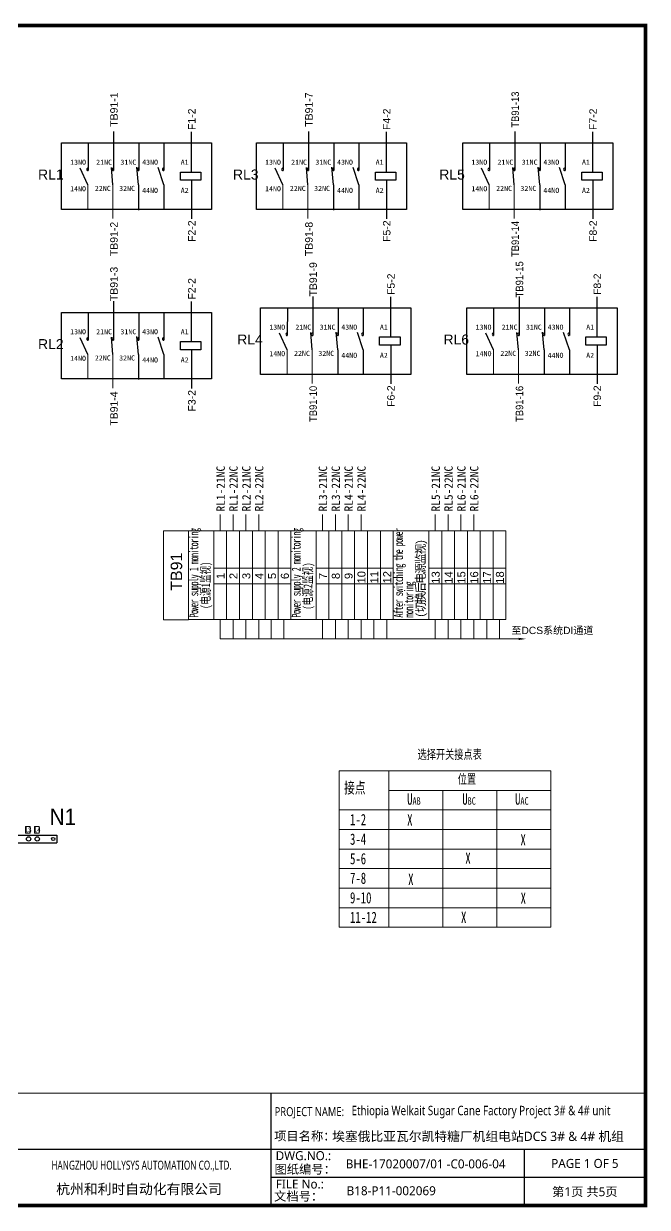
# Model space of a CAD drawing. Extents: x 81437 to 204847, y -54597 to -29444.
# Drawn here: x 93971 to 95636, y -36866 to -33705 of the extents above; entities that cross this region are included whole.
import ezdxf
from ezdxf.enums import TextEntityAlignment as Align
from ezdxf.lldxf.tags import DXFTag

# ---------------------------------------------------------------- set-up
doc = ezdxf.new("R2010")
doc.units = 0
doc.header["$LTSCALE"] = 100
doc.header["$MEASUREMENT"] = 0
for name, color, linetype in [('t', 1, 'Continuous'), ('空气开关', 7, 'Continuous'), ('继电器', 7, 'Continuous')]:
    doc.layers.add(name, color=color, linetype=linetype)
doc.layers.add('细实线', color=7, linetype='Continuous', lineweight=20)
doc.styles.add('HZ', font='arial.ttf', dxfattribs={"width": 0.7})
doc.styles.get("Standard").update_dxf_attribs({"font": ''})
doc.styles.add('微软雅黑', font='')
doc.styles.get('Standard').set_extended_font_data('SimSun')
doc.styles.get('微软雅黑').set_extended_font_data('Microsoft YaHei')
tags = doc.linetypes.add('CENTER', pattern=[2, 1.25, -0.25, 0.25, -0.25]).pattern_tags.tags
tags[10:11] = [DXFTag(74, 4), DXFTag(75, 0), DXFTag(340, '0'), DXFTag(46, 1.0), DXFTag(50, 0.0), DXFTag(44, 0.0), DXFTag(45, 0.0)]
tags[8:9] = [DXFTag(74, 4), DXFTag(75, 0), DXFTag(340, '0'), DXFTag(46, 1.0), DXFTag(50, 0.0), DXFTag(44, 0.0), DXFTag(45, 0.0)]
tags[6:7] = [DXFTag(74, 4), DXFTag(75, 0), DXFTag(340, '0'), DXFTag(46, 1.0), DXFTag(50, 0.0), DXFTag(44, 0.0), DXFTag(45, 0.0)]
tags[4:5] = [DXFTag(74, 4), DXFTag(75, 0), DXFTag(340, '0'), DXFTag(46, 1.0), DXFTag(50, 0.0), DXFTag(44, 0.0), DXFTag(45, 0.0)]
tags = doc.linetypes.add('WASTE', pattern=[0.375, 0.25, -0.125]).pattern_tags.tags
tags[6:7] = [DXFTag(74, 4), DXFTag(75, 0), DXFTag(340, '0'), DXFTag(46, 1.0), DXFTag(50, 0.0), DXFTag(44, 0.0), DXFTag(45, 0.0)]
tags[4:5] = [DXFTag(74, 4), DXFTag(75, 0), DXFTag(340, '0'), DXFTag(46, 1.0), DXFTag(50, 0.0), DXFTag(44, 0.0), DXFTag(45, 0.0)]

# ---------------------------------------------------------------- blocks, each defined once
blk = doc.blocks.new('图框')
at = {"color": 7}
for p, q in [((3109.5, -2910.4), (3109.5, -3210.4)), ((2209.5, -3060.4), (3109.5, -3060.4)), ((3109.5, -3060.4), (4109.5, -3060.4)), ((3785.6, -3060.4), (3785.6, -3210.4)), ((4109.5, -3135.4), (3109.5, -3135.4))]:
    blk.add_line(p, q, dxfattribs=at)
at = {"color": 7, "const_width": 3}
blk.add_lwpolyline([(4109.5, -2910.4), (-6.2, -2910.4)], dxfattribs=at)
at = {"layer": 't', "color": 7, "const_width": 9.62}
blk.add_lwpolyline([(4109.5, -3210.4), (4109.5, -58.9), (-6.2, -58.9), (-6.2, -3210.4)], close=True, dxfattribs=at)
at = {"color": 7, "linetype": 'CENTER', "style": '微软雅黑'}
for s, height, p in [('项目名称：', 24, (3118.2, -3036.9)), ('图纸编号：', 24, (3119.1, -3125.5)), ('杭州和利时自动化有限公司', 27, (2536.4, -3180)), ('文档号：', 24, (3117.9, -3197.6))]:
    blk.add_text(s, height=height, dxfattribs=at).set_placement(p)
at = {"color": 7, "style": '微软雅黑', "flags": 8}
for tag, p, height in [('DWG.NAME:', (1375.5, -2969.2), 25), ('DWG.NO.:', (3122, -3089.3), 24), ('图纸编号', (3309.2, -3111.3), 24), ('FILENO.:', (3122.5, -3165), 24), ('文档号', (3311.6, -3183), 24)]:
    blk.add_attdef(tag, p, '', height=height, dxfattribs=at)
at = {"color": 7, "style": '微软雅黑', "width": 0.8, "flags": 8}
for tag, p, height in [('PROJECTNAME:', (3119.3, -2971.7), 24), ('PROJECT_NAME', (3324.7, -2969.2), 25)]:
    blk.add_attdef(tag, p, '', height=height, dxfattribs=at)
at = {"color": 7, "style": '微软雅黑', "flags": 8}
for tag, height, width, p in [('RENLIU', 24, 0.7, (692, -3009.2)), ('SHUFENWANG', 24, 0.7, (879.6, -3009.2)), ('FANGHOU', 24, 0.7, (1063.6, -3009.2)), ('DANDANLI', 24, 0.7, (1243.9, -3009.2)), ('#10STATIONONTROLCABINETCOVER', 30, 0.6, (1771.7, -3076)), ('HANGZHOUHOLLYSYSAUTOMATIONCO.,LTD.', 24, 0.7, (2763.9, -3104.6))]:
    blk.add_attdef(tag, text='', height=height, dxfattribs=dict(at, width=width)).set_placement(p, align=Align.MIDDLE)
for tag, p in [('图纸名称:', (1371.6, -3024.8)), ('项目名称', (3272.9, -3045.6))]:
    blk.add_attdef(tag, text='', height=25, dxfattribs=at).set_placement(p, align=Align.BOTTOM_LEFT)
at = {"color": 7, "flags": 8}
blk.add_attdef('A', text='', height=23, dxfattribs=at).set_placement((53.7, -3033.7), align=Align.MIDDLE)
at = {"color": 7, "style": '微软雅黑', "flags": 8}
for tag, height, p in [('设计时间', 23, (207.7, -3033.7)), ('刘仁', 23, (692, -3061.1)), ('王姝芬', 23, (879.6, -3061.1)), ('侯方', 23, (1063.6, -3061.1)), ('李丹丹', 23, (1243.9, -3061.1)), ('PAGEXOFX', 24, (3947.6, -3097.9)), ('REV.', 24, (53.2, -3121.9)), ('DATE', 24, (202.7, -3121.9)), ('DESCRIPTION', 24, (445.6, -3121.9)), ('PREPARED', 24, (692, -3121.9)), ('CHECKED', 24, (879.6, -3121.9)), ('SIGNED', 24, (1063.6, -3121.9)), ('APPROVED', 24, (1243.9, -3121.9)), ('图纸名称', 30, (1771.7, -3153.6)), ('第几页共几页', 24, (3947.6, -3172.9))]:
    blk.add_attdef(tag, text='', height=height, dxfattribs=at).set_placement(p, align=Align.MIDDLE)

msp = doc.modelspace()

# ---------------------------------------------------------------- linework, layer by layer
for p, q in [((94211, -33993.7), (94211, -34097.8)), ((94418.8, -34101.5), (94418.8, -33994.5)), ((94731.4, -33993.7), (94731.4, -34097.8)), ((94939.3, -34101.5), (94939.3, -33994.5)), ((95282.2, -33993.7), (95282.2, -34097.8)), ((95490.1, -34101.5), (95490.1, -33994.5)), ((94143, -34023.5), (94142.9, -34097.7)), ((94278.6, -34023.5), (94278.6, -34097.5)), ((94345.1, -34023.5), (94345.1, -34097.6)), ((94663.4, -34023.5), (94663.3, -34097.7)), ((94799, -34023.5), (94799, -34097.5)), ((94865.6, -34023.5), (94865.6, -34097.6)), ((95214.2, -34023.5), (95214.1, -34097.7)), ((95349.8, -34023.5), (95349.8, -34097.5)), ((95416.4, -34023.5), (95416.4, -34097.6)), ((94142.5, -34136), (94121.9, -34091.1)), ((94209.2, -34136), (94205.2, -34089.3)), ((94277.7, -34136), (94273.3, -34088.2)), ((94345.3, -34136), (94329.8, -34089.3)), ((94662.9, -34136), (94642.3, -34091.1)), ((94729.7, -34136), (94725.7, -34089.3)), ((94798.1, -34136), (94793.8, -34088.2)), ((94865.7, -34136), (94850.3, -34089.3)), ((95213.7, -34136), (95193.1, -34091.1)), ((95280.4, -34136), (95276.4, -34089.3)), ((95348.9, -34136), (95344.5, -34088.2)), ((95416.5, -34136), (95401, -34089.3)), ((94277.7, -34136), (94277.7, -34203)), ((94345.3, -34136), (94345.3, -34201.3)), ((94418.8, -34123.5), (94418.8, -34226.9)), ((94798.1, -34136), (94798.1, -34203)), ((94865.7, -34136), (94865.7, -34201.3)), ((94939.3, -34123.5), (94939.3, -34226.9)), ((95348.9, -34136), (95348.9, -34203)), ((95416.5, -34136), (95416.5, -34201.3)), ((95490.1, -34123.5), (95490.1, -34226.9)), ((94211, -34446.6), (94211, -34550.7)), ((94418.8, -34554.3), (94418.8, -34447.4)), ((94742.7, -34434.2), (94742.7, -34538.3)), ((94950.6, -34542), (94950.6, -34435)), ((95293.5, -34434.2), (95293.5, -34538.3)), ((95501.4, -34542), (95501.4, -34435)), ((94143, -34476.4), (94142.9, -34550.5)), ((94278.6, -34476.4), (94278.6, -34550.4)), ((94345.1, -34476.4), (94345.1, -34550.5)), ((94674.7, -34464), (94674.6, -34538.2)), ((94810.3, -34464), (94810.3, -34538)), ((94876.9, -34464), (94876.9, -34538.1)), ((95225.5, -34464), (95225.4, -34538.2)), ((95361.1, -34464), (95361.1, -34538)), ((95427.7, -34464), (95427.7, -34538.1)), ((94142.5, -34588.9), (94121.9, -34544)), ((94209.2, -34588.9), (94205.2, -34542.2)), ((94277.7, -34588.9), (94273.3, -34541.1)), ((94345.3, -34588.9), (94329.8, -34542.2)), ((94674.3, -34576.5), (94653.6, -34531.6)), ((94741, -34576.6), (94737, -34529.9)), ((94809.5, -34576.5), (94805.1, -34528.8)), ((94877.1, -34576.5), (94861.6, -34529.8)), ((95225, -34576.5), (95204.4, -34531.6)), ((95291.8, -34576.6), (95287.8, -34529.9)), ((95360.2, -34576.5), (95355.9, -34528.8)), ((95427.8, -34576.5), (95412.4, -34529.8)), ((94418.8, -34576.4), (94418.8, -34679.8)), ((94809.5, -34576.5), (94809.5, -34643.5)), ((94877.1, -34576.5), (94877.1, -34641.9)), ((94950.6, -34564.1), (94950.6, -34667.4)), ((95360.2, -34576.5), (95360.2, -34643.5)), ((95427.8, -34576.5), (95427.8, -34641.9)), ((95501.4, -34564.1), (95501.4, -34667.4)), ((94277.7, -34588.9), (94277.7, -34655.9)), ((94345.3, -34588.9), (94345.3, -34654.2))]:
    msp.add_line(p, q)
at = {"color": 6}
for p, q in [((93659.1, -35872.7), (94059.1, -35872.7)), ((94059.1, -35872.7), (94059.1, -35892.7)), ((94059.1, -35872.7), (94059.1, -35892.7)), ((93659.1, -35892.7), (94059.1, -35892.7))]:
    msp.add_line(p, q, dxfattribs=at)
at = {"color": 4, "linetype": 'WASTE'}
for points in [[(94071.8, -34023.5), (94472.3, -34023.5), (94472.3, -34201.3), (94071.8, -34201.3)], [(94592.2, -34023.5), (94992.7, -34023.5), (94992.7, -34201.3), (94592.2, -34201.3)], [(95143, -34023.5), (95543.5, -34023.5), (95543.5, -34201.3), (95143, -34201.3)], [(94071.8, -34476.4), (94472.3, -34476.4), (94472.3, -34654.2), (94071.8, -34654.2)], [(94603.5, -34464), (95004, -34464), (95004, -34641.9), (94603.5, -34641.9)], [(95154.3, -34464), (95554.8, -34464), (95554.8, -34641.9), (95154.3, -34641.9)]]:
    msp.add_lwpolyline(points, close=True, dxfattribs=at)
for points in [[(94389.3, -34101.5), (94443.8, -34101.5), (94443.8, -34123.5), (94389.3, -34123.5)], [(94909.7, -34101.5), (94964.2, -34101.5), (94964.2, -34123.5), (94909.7, -34123.5)], [(95460.5, -34101.5), (95515, -34101.5), (95515, -34123.5), (95460.5, -34123.5)], [(94921.1, -34542), (94975.5, -34542), (94975.5, -34564.1), (94921.1, -34564.1)], [(95471.8, -34542), (95526.3, -34542), (95526.3, -34564.1), (95471.8, -34564.1)], [(94389.3, -34554.3), (94443.8, -34554.3), (94443.8, -34576.4), (94389.3, -34576.4)]]:
    msp.add_lwpolyline(points, close=True)
at = {"color": 6}
for centre, radius in [((93984.1, -35882.7), 5.81), ((93984.1, -35882.7), 5.81), ((94007.2, -35882.7), 5.81), ((94049.7, -35882.7), 4.36), ((94049.7, -35882.7), 4.36)]:
    msp.add_circle(centre, radius, dxfattribs=at)
for centre in [(94142.4, -34094.4), (94210.3, -34094.3), (94210.3, -34094.4), (94277.9, -34094.3), (94344.5, -34094.3), (94662.8, -34094.4), (94730.7, -34094.3), (94730.7, -34094.4), (94798.4, -34094.3), (94864.9, -34094.3), (95213.6, -34094.4), (95281.5, -34094.3), (95281.5, -34094.4), (95349.1, -34094.3), (95415.7, -34094.3), (94142.4, -34547.3), (94210.3, -34547.2), (94210.3, -34547.3), (94277.9, -34547.2), (94344.5, -34547.2), (94674.1, -34534.9), (94742, -34534.9), (94742, -34534.9), (94809.7, -34534.9), (94876.2, -34534.9), (95224.9, -34534.9), (95292.8, -34534.9), (95292.8, -34534.9), (95360.5, -34534.9), (95427, -34534.9)]:
    msp.add_arc(centre, 3.31, 81.3124, 278.6876)
at = {"layer": '细实线'}
for p, q in [((94142.5, -34136), (94142.5, -34201.3)), ((94209.2, -34136), (94209.2, -34226)), ((94662.9, -34136), (94662.9, -34201.3)), ((94729.7, -34136), (94729.7, -34226)), ((95213.7, -34136), (95213.7, -34201.3)), ((95280.4, -34136), (95280.4, -34226)), ((94674.3, -34576.5), (94674.3, -34641.9)), ((94741, -34576.6), (94741, -34666.5)), ((95225, -34576.5), (95225, -34641.9)), ((95291.8, -34576.6), (95291.8, -34666.5)), ((94142.5, -34588.9), (94142.5, -34654.2)), ((94209.2, -34588.9), (94209.2, -34678.9)), ((94495.5, -35060.1), (94495.5, -35016.4)), ((94529.8, -35060.1), (94529.8, -35016.4)), ((94564.1, -35060.1), (94564.1, -35016.4)), ((94598.4, -35060.1), (94598.4, -35016.4)), ((94768.6, -35060.1), (94768.6, -35016.4)), ((94802.9, -35060.1), (94802.9, -35016.4)), ((94837.3, -35060.1), (94837.3, -35016.4)), ((94871.6, -35060.1), (94871.6, -35016.4)), ((95069.6, -35060.1), (95069.6, -35016.4)), ((95103.9, -35060.1), (95103.9, -35016.4)), ((95138.2, -35060.1), (95138.2, -35016.4)), ((95172.5, -35060.1), (95172.5, -35016.4)), ((94495.5, -35296.8), (94495.5, -35348.4)), ((94529.8, -35296.8), (94529.8, -35348.4)), ((94564.1, -35296.8), (94564.1, -35348.4)), ((94598.4, -35296.8), (94598.4, -35348.4)), ((94631.4, -35296.8), (94631.4, -35348.4)), ((94665.7, -35296.8), (94665.7, -35348.4)), ((94768.6, -35296.6), (94768.6, -35348.2)), ((94802.9, -35296.6), (94802.9, -35348.2)), ((94837.3, -35296.6), (94837.3, -35348.2)), ((94871.6, -35296.6), (94871.6, -35348.2)), ((94905.9, -35296.6), (94905.9, -35348.2)), ((94940.2, -35296.6), (94940.2, -35348.2)), ((95069.6, -35296.6), (95069.6, -35348.2)), ((95103.9, -35296.6), (95103.9, -35348.2)), ((95138.2, -35296.6), (95138.2, -35348.2)), ((95172.5, -35296.6), (95172.5, -35348.2)), ((95206.9, -35296.6), (95206.9, -35348.2)), ((95241.2, -35296.6), (95241.2, -35348.2)), ((94495.5, -35348.4), (95292.5, -35348.4))]:
    msp.add_line(p, q, dxfattribs=at)
at = {"layer": '细实线', "color": 7}
for p, q in [((94478.4, -35159.1), (94512.7, -35159.1)), ((94512.7, -35159.1), (94547, -35159.1)), ((94547, -35159.1), (94581.3, -35159.1)), ((94581.3, -35159.1), (94615.6, -35159.1)), ((94615.6, -35159.1), (94649.9, -35159.1)), ((94649.9, -35159.1), (94684.2, -35159.1)), ((94751.5, -35159.1), (94785.8, -35159.1)), ((94785.8, -35159.1), (94820.1, -35159.1)), ((94820.1, -35159.1), (94854.4, -35159.1)), ((94854.4, -35159.1), (94888.8, -35159.1)), ((94888.8, -35159.1), (94923.1, -35159.1)), ((94923.1, -35159.1), (94957.4, -35159.1)), ((95052.5, -35159.1), (95086.8, -35159.1)), ((95086.8, -35159.1), (95121.1, -35159.1)), ((95121.1, -35159.1), (95155.4, -35159.1)), ((95155.4, -35159.1), (95189.7, -35159.1)), ((95189.7, -35159.1), (95224, -35159.1)), ((95224, -35159.1), (95258.3, -35159.1)), ((94478.4, -35201), (94512.7, -35200.9)), ((94512.7, -35201), (94547, -35200.9)), ((94547, -35201), (94581.3, -35200.9)), ((94581.3, -35201), (94615.6, -35200.9)), ((94615.6, -35201), (94649.9, -35200.9)), ((94649.9, -35201), (94684.2, -35200.9)), ((94751.5, -35201), (94785.8, -35200.9)), ((94785.8, -35201), (94820.1, -35200.9)), ((94820.1, -35201), (94854.4, -35200.9)), ((94854.4, -35201), (94888.8, -35200.9)), ((94888.8, -35201), (94923.1, -35200.9)), ((94923.1, -35201), (94957.4, -35200.9)), ((95052.5, -35201), (95086.8, -35200.9)), ((95086.8, -35201), (95121.1, -35200.9)), ((95121.1, -35201), (95155.4, -35200.9)), ((95155.4, -35201), (95189.7, -35200.9)), ((95189.7, -35201), (95224, -35200.9)), ((95224, -35201), (95258.3, -35200.9))]:
    msp.add_line(p, q, dxfattribs=at)
at = {"layer": '细实线', "color": 0}
for p, q in [((94812.9, -35700.8), (95378, -35700.8)), ((94812.9, -35700.8), (94812.9, -36118.4)), ((94945.6, -35700.8), (94945.6, -36118.4)), ((95378, -35700.8), (95378, -36118.4)), ((94945.6, -35753), (95378, -35753)), ((94945.6, -35753), (95378, -35753)), ((95089.7, -35753), (95089.7, -36118.4)), ((95233.9, -35753), (95233.9, -36118.4)), ((94812.9, -35805.2), (95378, -35805.2)), ((94812.9, -35857.4), (95378, -35857.4)), ((94812.9, -35909.6), (95378, -35909.6)), ((94812.9, -35961.8), (95378, -35961.8)), ((94812.9, -36014), (95378, -36014)), ((94812.9, -36066.2), (95378, -36066.2)), ((94812.9, -36118.4), (95378, -36118.4)), ((95089.7, -36118.4), (95142.5, -36118.4))]:
    msp.add_line(p, q, dxfattribs=at)
at = {"layer": '细实线', "color": 7}
for points in [[(94343.9, -35297.1), (94343.9, -35060.1), (94411.1, -35060.1), (94411.1, -35297.1)], [(94411.1, -35060.1), (94478.3, -35060.1), (94478.3, -35297), (94411.1, -35297)], [(94478.4, -35060.1), (94512.7, -35060.1), (94512.7, -35296.8), (94478.4, -35296.8)], [(94512.7, -35060.1), (94547, -35060.1), (94547, -35296.8), (94512.7, -35296.8)], [(94547, -35060.1), (94581.3, -35060.1), (94581.3, -35296.8), (94547, -35296.8)], [(94581.3, -35060.1), (94615.6, -35060.1), (94615.6, -35296.8), (94581.3, -35296.8)], [(94615.6, -35060.1), (94649.9, -35060.1), (94649.9, -35296.8), (94615.6, -35296.8)], [(94649.9, -35060.1), (94684.2, -35060.1), (94684.2, -35296.8), (94649.9, -35296.8)], [(94684.2, -35060.1), (94751.5, -35060.1), (94751.5, -35297), (94684.2, -35297)], [(94751.5, -35060.1), (94785.8, -35060.1), (94785.8, -35296.8), (94751.5, -35296.8)], [(94785.8, -35060.1), (94820.1, -35060.1), (94820.1, -35296.8), (94785.8, -35296.8)], [(94820.1, -35060.1), (94854.4, -35060.1), (94854.4, -35296.8), (94820.1, -35296.8)], [(94854.4, -35060.1), (94888.7, -35060.1), (94888.7, -35296.8), (94854.4, -35296.8)], [(94888.8, -35060.1), (94923.1, -35060.1), (94923.1, -35296.8), (94888.8, -35296.8)], [(94923.1, -35060.1), (94957.4, -35060.1), (94957.4, -35296.8), (94923.1, -35296.8)], [(94957.4, -35060.1), (95052.4, -35060.1), (95052.4, -35297), (94957.4, -35297)], [(95052.5, -35060.1), (95086.8, -35060.1), (95086.8, -35296.8), (95052.5, -35296.8)], [(95086.8, -35060.1), (95121.1, -35060.1), (95121.1, -35296.8), (95086.8, -35296.8)], [(95121.1, -35060.1), (95155.4, -35060.1), (95155.4, -35296.8), (95121.1, -35296.8)], [(95155.4, -35060.1), (95189.7, -35060.1), (95189.7, -35296.8), (95155.4, -35296.8)], [(95189.7, -35060.1), (95224, -35060.1), (95224, -35296.8), (95189.7, -35296.8)], [(95224, -35060.1), (95258.3, -35060.1), (95258.3, -35296.8), (95224, -35296.8)], [(93975.4, -35849.4), (93987.8, -35849.4), (93987.8, -35866.9), (93975.4, -35866.9)], [(93999.7, -35849.2), (94012.1, -35849.2), (94012.1, -35866.8), (93999.7, -35866.8)]]:
    msp.add_lwpolyline(points, close=True, dxfattribs=at)
at = {"layer": '细实线'}
msp.add_lwpolyline([(95292.5, -35348.4, 6, 0, 0), (95312.2, -35348.4, 0, 0, 0)], format="xyseb", dxfattribs=at)

# ---------------------------------------------------------------- block references
at = {"color": 1}
ref = msp.add_blockref('图框', (91521.4, -33651.2), dxfattribs=at)
ref.add_attrib('PROJECTNAME:', 'PROJECT NAME:', (94640.8, -36622.9), dxfattribs={"color": 7, "height": 24, "style": '微软雅黑', "width": 0.8})
ref.add_attrib('FILENO.:', 'FILE No.:', (94644, -36816.2), dxfattribs={"color": 7, "height": 24, "style": '微软雅黑'})
ref.add_attrib('DWG.NO.:', 'DWG.NO.:', (94643.5, -36740.5), dxfattribs={"color": 7, "height": 24, "style": '微软雅黑'})
ref.add_attrib('PAGEXOFX', 'PAGE 1 OF 5', dxfattribs={"color": 7, "height": 24, "style": '微软雅黑', "flags": 8}).set_placement((95469, -36749.2), align=Align.MIDDLE)
ref.add_attrib('PROJECT_NAME', 'Ethiopia Welkait Sugar Cane Factory Project 3# & 4# unit', (94846.2, -36620.4), dxfattribs={"color": 7, "height": 25, "style": '微软雅黑', "width": 0.8})
ref.add_attrib('项目名称', '埃塞俄比亚瓦尔凯特糖厂机组电站DCS 3# & 4# 机组', dxfattribs={"color": 7, "height": 25, "style": '微软雅黑'}).set_placement((94794.3, -36696.9), align=Align.BOTTOM_LEFT)
ref.add_attrib('HANGZHOUHOLLYSYSAUTOMATIONCO.,LTD.', 'HANGZHOU HOLLYSYS AUTOMATION CO.,LTD.', dxfattribs={"color": 7, "height": 24, "style": '微软雅黑', "width": 0.7}).set_placement((94285.4, -36755.8), align=Align.MIDDLE)
ref.add_attrib('文档号', 'B18-P11-002069', (94833, -36834.2), dxfattribs={"color": 7, "height": 24, "style": '微软雅黑', "flags": 8})
ref.add_attrib('图纸编号', 'BHE-17020007/01 -C0-006-04', (94830.6, -36762.5), dxfattribs={"color": 7, "height": 24, "style": '微软雅黑', "flags": 8})
ref.add_attrib('第几页共几页', '第1页 共5页', dxfattribs={"color": 7, "height": 24, "style": '微软雅黑', "flags": 8}).set_placement((95469, -36824.2), align=Align.MIDDLE)

# ---------------------------------------------------------------- texts
at = {"style": 'HZ', "width": 0.9}
msp.add_text('N1', height=43.56, dxfattribs=at).set_placement((94040.4, -35845.3))
at = {"linetype": 'WASTE', "char_height": 13.52, "attachment_point": 1}
for s, insert, width in [('13NO', (94094.9, -34068.4), 21.059), ('21NC', (94164.3, -34068.4), 19.185), ('31NC', (94229.1, -34068.4), 19.185), ('43NO', (94287.1, -34068.4), 15.148), ('A1', (94390.1, -34068.4), 15.148), ('13NO', (94615.3, -34068.4), 21.059), ('21NC', (94684.8, -34068.4), 19.185), ('31NC', (94749.6, -34068.4), 19.185), ('43NO', (94807.5, -34068.4), 15.148), ('A1', (94910.5, -34068.4), 15.148), ('13NO', (95166.1, -34068.4), 21.059), ('21NC', (95235.6, -34068.4), 19.185), ('31NC', (95300.4, -34068.4), 19.185), ('43NO', (95358.3, -34068.4), 15.148), ('A1', (95461.3, -34068.4), 15.148), ('14NO', (94094.9, -34139.3), 21.059), ('22NC', (94160.9, -34138.4), 22.584), ('32NC', (94225.7, -34138.4), 22.584), ('14NO', (94615.3, -34139.3), 21.059), ('22NC', (94681.4, -34138.4), 22.584), ('32NC', (94746.2, -34138.4), 22.584), ('14NO', (95166.1, -34139.3), 21.059), ('22NC', (95232.2, -34138.4), 22.584), ('32NC', (95297, -34138.4), 22.584), ('44NO', (94287.1, -34143.7), 15.148), ('A2', (94390.1, -34143.7), 15.148), ('44NO', (94807.5, -34143.7), 15.148), ('A2', (94910.5, -34143.7), 15.148), ('44NO', (95358.3, -34143.7), 15.148), ('A2', (95461.3, -34143.7), 15.148), ('13NO', (94626.6, -34509), 21.059), ('21NC', (94696.1, -34509), 19.185), ('31NC', (94760.9, -34509), 19.185), ('43NO', (94818.8, -34509), 15.148), ('A1', (94921.8, -34508.9), 15.148), ('13NO', (95177.4, -34509), 21.059), ('21NC', (95246.9, -34509), 19.185), ('31NC', (95311.7, -34509), 19.185), ('43NO', (95369.6, -34509), 15.148), ('A1', (95472.6, -34508.9), 15.148), ('13NO', (94094.9, -34521.3), 21.059), ('21NC', (94164.3, -34521.3), 19.185), ('31NC', (94229.1, -34521.3), 19.185), ('43NO', (94287.1, -34521.3), 15.148), ('A1', (94390.1, -34521.3), 15.148), ('14NO', (94626.6, -34579.8), 21.059), ('22NC', (94692.7, -34579), 22.584), ('32NC', (94757.5, -34579), 22.584), ('14NO', (95177.4, -34579.8), 21.059), ('22NC', (95243.5, -34579), 22.584), ('32NC', (95308.3, -34579), 22.584), ('14NO', (94094.9, -34592.2), 21.059), ('22NC', (94160.9, -34591.3), 22.584), ('32NC', (94225.7, -34591.3), 22.584), ('44NO', (94287.1, -34596.6), 15.148), ('A2', (94390.1, -34596.6), 15.148), ('44NO', (94818.8, -34584.3), 15.148), ('A2', (94921.8, -34584.2), 15.148), ('44NO', (95369.6, -34584.3), 15.148), ('A2', (95472.6, -34584.2), 15.148)]:
    msp.add_mtext(s, dxfattribs=dict(at, insert=insert, width=width))
at = {"layer": '空气开关', "style": 'HZ', "width": 0.7}
for s, p in [('13', (93973.8, -35864.8)), ('14', (93998.1, -35864.6))]:
    msp.add_text(s, height=13.2, dxfattribs=at).set_placement(p)
at = {"layer": '细实线', "color": 7, "style": 'HZ'}
for s, height, p in [('RL1', 26.6, (94009.2, -34121.5)), ('RL3', 26.6, (94529.6, -34121.5)), ('RL5', 26.6, (95080.4, -34121.5)), ('RL2', 26.6, (94009.2, -34574.4)), ('RL4', 26.6, (94541, -34562.1)), ('RL6', 26.6, (95091.7, -34562.1)), ('至DCS系统DI通道', 19.6, (95272.9, -35335.5))]:
    msp.add_text(s, height=height, dxfattribs=at).set_placement(p)
for s, height, p in [('TB91', 30.58, (94393.9, -35219.9)), ('1', 21.4, (94507.3, -35188.7)), ('2', 21.4, (94541.6, -35188.7)), ('3', 21.4, (94575.9, -35188.7)), ('4', 21.4, (94610.2, -35188.7)), ('5', 21.4, (94644.5, -35188.7)), ('6', 21.4, (94678.8, -35188.7)), ('7', 21.4, (94780.4, -35188.7)), ('8', 21.4, (94814.7, -35188.7)), ('9', 21.4, (94849, -35188.7)), ('10', 21.38, (94883.3, -35200.4)), ('11', 21.38, (94917.6, -35200.4)), ('12', 21.38, (94951.9, -35200.4)), ('13', 21.38, (95081.4, -35201)), ('14', 21.38, (95115.7, -35201)), ('15', 21.38, (95150, -35201)), ('16', 21.38, (95184.3, -35201)), ('17', 21.38, (95218.6, -35201)), ('18', 21.38, (95252.9, -35201))]:
    msp.add_text(s, height=height, rotation=90, dxfattribs=at).set_placement(p)
at = {"layer": '细实线', "color": 7, "char_height": 22.4, "width": 112.837, "attachment_point": 1, "rotation": 90}
for s, insert in [('{\\fsimsun|b0|i0|c134|p2;RL1-21NC}', (94485.4, -35008.1)), ('{\\fsimsun|b0|i0|c134|p2;RL1-22NC}', (94519.7, -35008.1)), ('{\\fsimsun|b0|i0|c134|p2;RL2-21NC}', (94554, -35008.1)), ('{\\fsimsun|b0|i0|c134|p2;RL2-22NC}', (94588.3, -35008.1)), ('{\\fsimsun|b0|i0|c134|p2;RL3-21NC}', (94758.5, -35008.1)), ('{\\fsimsun|b0|i0|c134|p2;RL3-22NC}', (94792.8, -35008.1)), ('{\\fsimsun|b0|i0|c134|p2;RL4-21NC}', (94827.1, -35008.1)), ('{\\fsimsun|b0|i0|c134|p2;RL4-22NC}', (94861.4, -35008.1)), ('{\\fsimsun|b0|i0|c134|p2;RL5-21NC}', (95059.5, -35008.1)), ('{\\fsimsun|b0|i0|c134|p2;RL5-22NC}', (95093.8, -35008.1)), ('{\\fsimsun|b0|i0|c134|p2;RL6-21NC}', (95128.1, -35008.1)), ('{\\fsimsun|b0|i0|c134|p2;RL6-22NC}', (95162.4, -35008.1))]:
    msp.add_mtext(s, dxfattribs=dict(at, insert=insert))
at = {"layer": '细实线', "color": 7, "char_height": 23.52, "attachment_point": 1, "rotation": 90, "line_spacing_factor": 0.700008, "style": 'HZ'}
for s, insert, width in [('{\\fsimsun|b0|i0|c134|p2;\\W0.7;\\T0.75;Power supply 1 monitoring}', (94413.5, -35291.7), 264.337), ('{\\fsimsun|b0|i0|c134|p2;\\W0.7;\\T0.75;Power supply 2 monitoring}', (94686.7, -35291.7), 264.337), ('{\\fsimsun|b0|i0|c134|p2;\\W0.7;\\T0.75;After switching the power monitoring}', (94959.8, -35291.7), 264.337), ('{\\fsimsun|b0|i0|c134|p2;\\W0.9;\\T0.9;(切换后电源监视)}', (95018.7, -35291.5), 277.32), ('{\\fsimsun|b0|i0|c134|p2;(电源1监视)}', (94444.6, -35268), 210.394), ('{\\fsimsun|b0|i0|c134|p2;(电源2监视)}', (94717.7, -35270.2), 197.627)]:
    msp.add_mtext(s, dxfattribs=dict(at, insert=insert, width=width))
at = {"layer": '细实线', "color": 7, "width": 334.398, "attachment_point": 1, "style": 'HZ'}
for s, insert, char_height in [('{\\f宋体|b0|i0|c134|p2;选择开关接点表}', (95022.4, -35644), 25), ('{\\f宋体|b0|i0|c134|p2;位置}', (95129.7, -35710.1), 25), ('{\\f宋体|b0|i0|c134|p2;接点}', (94826.2, -35731), 30), ('{\\f宋体|b0|i0|c134|p2;U\\H0.666667x;AB}', (94994.6, -35761.2), 30), ('{\\f宋体|b0|i0|c134|p2;U\\H0.666667x;BC}', (95141.7, -35761.2), 30), ('{\\f宋体|b0|i0|c134|p2;U\\H0.666667x;AC}', (95282.7, -35761.2), 30), ('{\\f宋体|b0|i0|c134|p2;1-2}', (94842.1, -35815.9), 30), ('{\\f宋体|b0|i0|c134|p2;X}', (94994.6, -35816.8), 30), ('{\\f宋体|b0|i0|c134|p2;3-4}', (94842.1, -35868.1), 30), ('{\\f宋体|b0|i0|c134|p2;X}', (95297.1, -35870.1), 30), ('{\\f宋体|b0|i0|c134|p2;5-6}', (94842.1, -35920.3), 30), ('{\\f宋体|b0|i0|c134|p2;X}', (95149.9, -35919), 30), ('{\\f宋体|b0|i0|c134|p2;7-8}', (94842.1, -35972.5), 30), ('{\\f宋体|b0|i0|c134|p2;X}', (94997.3, -35975.6), 30), ('{\\f宋体|b0|i0|c134|p2;9-10}', (94842.1, -36024.7), 30), ('{\\f宋体|b0|i0|c134|p2;X}', (95297.5, -36025.8), 30), ('{\\f宋体|b0|i0|c134|p2;11-12}', (94842.1, -36076.9), 30), ('{\\f宋体|b0|i0|c134|p2;X}', (95138.4, -36077.1), 30)]:
    msp.add_mtext(s, dxfattribs=dict(at, insert=insert, char_height=char_height))
at = {"layer": '继电器', "style": 'HZ', "width": 0.9}
for tag, p in [('TB91-13', (95293.1, -33934.8)), ('TB91-14', (95293.1, -34280.3)), ('TB91-15', (95304.4, -34388.1)), ('TB91-10', (94753.6, -34720.8)), ('TB91-16', (95304.4, -34720.8))]:
    msp.add_attdef(tag, text='J1', height=20, rotation=90, dxfattribs=at).set_placement(p, align=Align.CENTER)
at = {"layer": '继电器', "style": 'HZ'}
for tag, p in [('TB91-1', (94221.8, -33934.8)), ('TB91-7', (94742.3, -33934.8)), ('F1-2', (94429.7, -33960.6)), ('F4-2', (94950.1, -33960.6)), ('F7-2', (95500.9, -33960.6)), ('F2-2', (94429.7, -34259.4)), ('TB91-8', (94742.3, -34280.3)), ('F5-2', (94950.1, -34259.4)), ('F8-2', (95500.9, -34259.4)), ('TB91-2', (94221.8, -34280.3)), ('TB91-3', (94221.8, -34400.4)), ('TB91-9', (94753.6, -34388.1)), ('F2-2', (94429.7, -34413.5)), ('F5-2', (94961.4, -34401.2)), ('F8-2', (95512.2, -34401.2)), ('F6-2', (94961.4, -34700)), ('F9-2', (95512.2, -34700)), ('TB91-4', (94221.8, -34733.2)), ('F3-2', (94429.7, -34712.3))]:
    msp.add_attdef(tag, text='J1', height=20, rotation=90, dxfattribs=at).set_placement(p, align=Align.CENTER)

doc.saveas('drawing.dxf')
